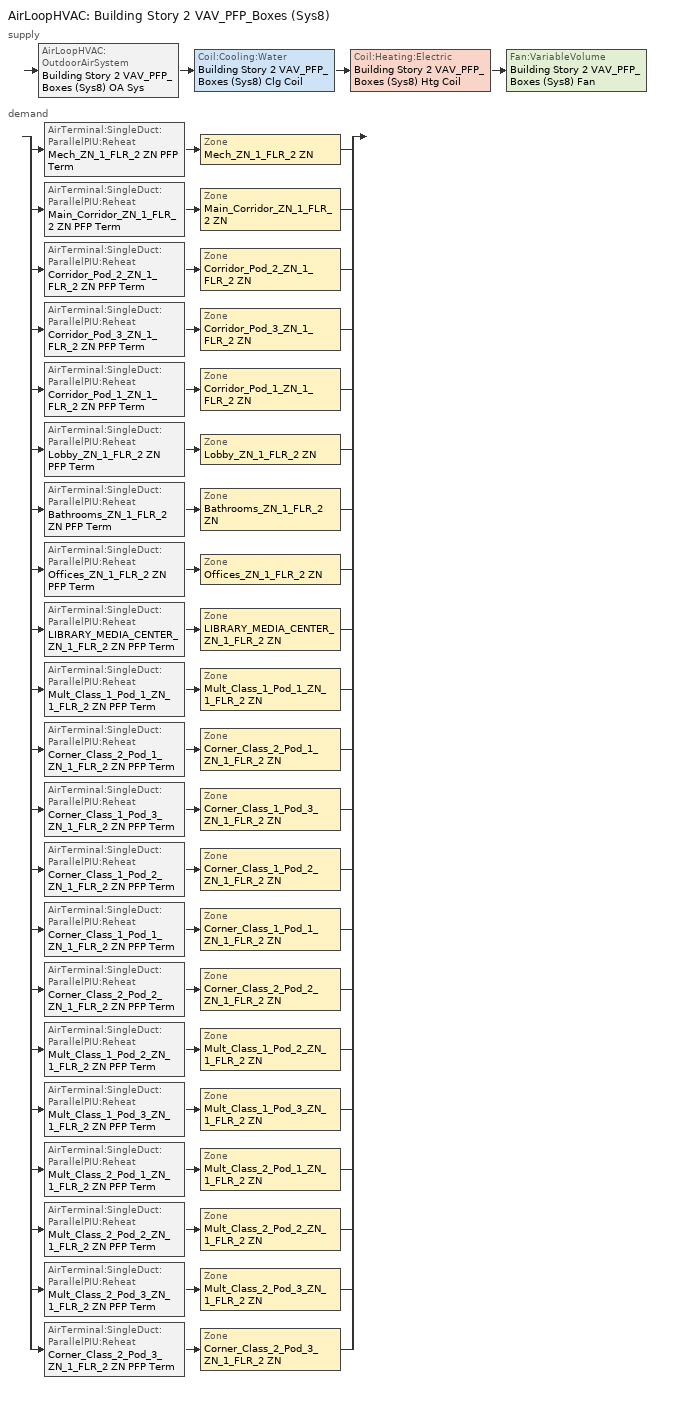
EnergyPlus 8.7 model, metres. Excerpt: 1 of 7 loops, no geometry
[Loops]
AirLoopHVAC 'Building Story 2 VAV_PFP_Boxes (Sys8)'
 supply: AirLoopHVAC:OutdoorAirSystem 'Building Story 2 VAV_PFP_Boxes (Sys8) OA Sys' > Coil:Cooling:Water 'Building Story 2 VAV_PFP_Boxes (Sys8) Clg Coil' > Coil:Heating:Electric 'Building Story 2 VAV_PFP_Boxes (Sys8) Htg Coil' > Fan:VariableVolume 'Building Story 2 VAV_PFP_Boxes (Sys8) Fan'
 demand: split
  | AirTerminal:SingleDuct:ParallelPIU:Reheat 'Mech_ZN_1_FLR_2 ZN PFP Term' > Zone 'Mech_ZN_1_FLR_2 ZN'
  | AirTerminal:SingleDuct:ParallelPIU:Reheat 'Main_Corridor_ZN_1_FLR_2 ZN PFP Term' > Zone 'Main_Corridor_ZN_1_FLR_2 ZN'
  | AirTerminal:SingleDuct:ParallelPIU:Reheat 'Corridor_Pod_2_ZN_1_FLR_2 ZN PFP Term' > Zone 'Corridor_Pod_2_ZN_1_FLR_2 ZN'
  | AirTerminal:SingleDuct:ParallelPIU:Reheat 'Corridor_Pod_3_ZN_1_FLR_2 ZN PFP Term' > Zone 'Corridor_Pod_3_ZN_1_FLR_2 ZN'
  | AirTerminal:SingleDuct:ParallelPIU:Reheat 'Corridor_Pod_1_ZN_1_FLR_2 ZN PFP Term' > Zone 'Corridor_Pod_1_ZN_1_FLR_2 ZN'
  | AirTerminal:SingleDuct:ParallelPIU:Reheat 'Lobby_ZN_1_FLR_2 ZN PFP Term' > Zone 'Lobby_ZN_1_FLR_2 ZN'
  | AirTerminal:SingleDuct:ParallelPIU:Reheat 'Bathrooms_ZN_1_FLR_2 ZN PFP Term' > Zone 'Bathrooms_ZN_1_FLR_2 ZN'
  | AirTerminal:SingleDuct:ParallelPIU:Reheat 'Offices_ZN_1_FLR_2 ZN PFP Term' > Zone 'Offices_ZN_1_FLR_2 ZN'
  | AirTerminal:SingleDuct:ParallelPIU:Reheat 'LIBRARY_MEDIA_CENTER_ZN_1_FLR_2 ZN PFP Term' > Zone 'LIBRARY_MEDIA_CENTER_ZN_1_FLR_2 ZN'
  | AirTerminal:SingleDuct:ParallelPIU:Reheat 'Mult_Class_1_Pod_1_ZN_1_FLR_2 ZN PFP Term' > Zone 'Mult_Class_1_Pod_1_ZN_1_FLR_2 ZN'
  | AirTerminal:SingleDuct:ParallelPIU:Reheat 'Corner_Class_2_Pod_1_ZN_1_FLR_2 ZN PFP Term' > Zone 'Corner_Class_2_Pod_1_ZN_1_FLR_2 ZN'
  | AirTerminal:SingleDuct:ParallelPIU:Reheat 'Corner_Class_1_Pod_3_ZN_1_FLR_2 ZN PFP Term' > Zone 'Corner_Class_1_Pod_3_ZN_1_FLR_2 ZN'
  | AirTerminal:SingleDuct:ParallelPIU:Reheat 'Corner_Class_1_Pod_2_ZN_1_FLR_2 ZN PFP Term' > Zone 'Corner_Class_1_Pod_2_ZN_1_FLR_2 ZN'
  | AirTerminal:SingleDuct:ParallelPIU:Reheat 'Corner_Class_1_Pod_1_ZN_1_FLR_2 ZN PFP Term' > Zone 'Corner_Class_1_Pod_1_ZN_1_FLR_2 ZN'
  | AirTerminal:SingleDuct:ParallelPIU:Reheat 'Corner_Class_2_Pod_2_ZN_1_FLR_2 ZN PFP Term' > Zone 'Corner_Class_2_Pod_2_ZN_1_FLR_2 ZN'
  | AirTerminal:SingleDuct:ParallelPIU:Reheat 'Mult_Class_1_Pod_2_ZN_1_FLR_2 ZN PFP Term' > Zone 'Mult_Class_1_Pod_2_ZN_1_FLR_2 ZN'
  | AirTerminal:SingleDuct:ParallelPIU:Reheat 'Mult_Class_1_Pod_3_ZN_1_FLR_2 ZN PFP Term' > Zone 'Mult_Class_1_Pod_3_ZN_1_FLR_2 ZN'
  | AirTerminal:SingleDuct:ParallelPIU:Reheat 'Mult_Class_2_Pod_1_ZN_1_FLR_2 ZN PFP Term' > Zone 'Mult_Class_2_Pod_1_ZN_1_FLR_2 ZN'
  | AirTerminal:SingleDuct:ParallelPIU:Reheat 'Mult_Class_2_Pod_2_ZN_1_FLR_2 ZN PFP Term' > Zone 'Mult_Class_2_Pod_2_ZN_1_FLR_2 ZN'
  | AirTerminal:SingleDuct:ParallelPIU:Reheat 'Mult_Class_2_Pod_3_ZN_1_FLR_2 ZN PFP Term' > Zone 'Mult_Class_2_Pod_3_ZN_1_FLR_2 ZN'
  | AirTerminal:SingleDuct:ParallelPIU:Reheat 'Corner_Class_2_Pod_3_ZN_1_FLR_2 ZN PFP Term' > Zone 'Corner_Class_2_Pod_3_ZN_1_FLR_2 ZN'
[ZoneControl:Thermostat] Control Object Type 1=ThermostatSetpoint:DualSetpoint
Name | Zone or ZoneList | Control Type Schedule | Control Name 1
Bathrooms_ZN_1_FLR_2 ZN Thermostat | Bathrooms_ZN_1_FLR_2 ZN | Bathrooms_ZN_1_FLR_2 ZN Thermostat Schedule | Bathrooms_ZN_1_FLR_2 ZN Thermostat
Corner_Class_1_Pod_1_ZN_1_FLR_2 ZN Thermostat | Corner_Class_1_Pod_1_ZN_1_FLR_2 ZN | Corner_Class_1_Pod_1_ZN_1_FLR_2 ZN Thermostat Schedule | Corner_Class_1_Pod_1_ZN_1_FLR_2 ZN Thermostat
Corner_Class_1_Pod_2_ZN_1_FLR_2 ZN Thermostat | Corner_Class_1_Pod_2_ZN_1_FLR_2 ZN | Corner_Class_1_Pod_2_ZN_1_FLR_2 ZN Thermostat Schedule | Corner_Class_1_Pod_2_ZN_1_FLR_2 ZN Thermostat
Corner_Class_1_Pod_3_ZN_1_FLR_2 ZN Thermostat | Corner_Class_1_Pod_3_ZN_1_FLR_2 ZN | Corner_Class_1_Pod_3_ZN_1_FLR_2 ZN Thermostat Schedule | Corner_Class_1_Pod_3_ZN_1_FLR_2 ZN Thermostat
Corner_Class_2_Pod_1_ZN_1_FLR_2 ZN Thermostat | Corner_Class_2_Pod_1_ZN_1_FLR_2 ZN | Corner_Class_2_Pod_1_ZN_1_FLR_2 ZN Thermostat Schedule | Corner_Class_2_Pod_1_ZN_1_FLR_2 ZN Thermostat
Corner_Class_2_Pod_2_ZN_1_FLR_2 ZN Thermostat | Corner_Class_2_Pod_2_ZN_1_FLR_2 ZN | Corner_Class_2_Pod_2_ZN_1_FLR_2 ZN Thermostat Schedule | Corner_Class_2_Pod_2_ZN_1_FLR_2 ZN Thermostat
Corner_Class_2_Pod_3_ZN_1_FLR_2 ZN Thermostat | Corner_Class_2_Pod_3_ZN_1_FLR_2 ZN | Corner_Class_2_Pod_3_ZN_1_FLR_2 ZN Thermostat Schedule | Corner_Class_2_Pod_3_ZN_1_FLR_2 ZN Thermostat
Corridor_Pod_1_ZN_1_FLR_2 ZN Thermostat | Corridor_Pod_1_ZN_1_FLR_2 ZN | Corridor_Pod_1_ZN_1_FLR_2 ZN Thermostat Schedule | Corridor_Pod_1_ZN_1_FLR_2 ZN Thermostat
Corridor_Pod_2_ZN_1_FLR_2 ZN Thermostat | Corridor_Pod_2_ZN_1_FLR_2 ZN | Corridor_Pod_2_ZN_1_FLR_2 ZN Thermostat Schedule | Corridor_Pod_2_ZN_1_FLR_2 ZN Thermostat
Corridor_Pod_3_ZN_1_FLR_2 ZN Thermostat | Corridor_Pod_3_ZN_1_FLR_2 ZN | Corridor_Pod_3_ZN_1_FLR_2 ZN Thermostat Schedule | Corridor_Pod_3_ZN_1_FLR_2 ZN Thermostat
LIBRARY_MEDIA_CENTER_ZN_1_FLR_2 ZN Thermostat | LIBRARY_MEDIA_CENTER_ZN_1_FLR_2 ZN | LIBRARY_MEDIA_CENTER_ZN_1_FLR_2 ZN Thermostat Schedule | DOE Ref Pre-1980 - SecSchl - Library Thermostat
Lobby_ZN_1_FLR_2 ZN Thermostat | Lobby_ZN_1_FLR_2 ZN | Lobby_ZN_1_FLR_2 ZN Thermostat Schedule | Lobby_ZN_1_FLR_2 ZN Thermostat
Main_Corridor_ZN_1_FLR_2 ZN Thermostat | Main_Corridor_ZN_1_FLR_2 ZN | Main_Corridor_ZN_1_FLR_2 ZN Thermostat Schedule | Main_Corridor_ZN_1_FLR_2 ZN Thermostat
Mech_ZN_1_FLR_2 ZN Thermostat | Mech_ZN_1_FLR_2 ZN | Mech_ZN_1_FLR_2 ZN Thermostat Schedule | Mech_ZN_1_FLR_2 ZN Thermostat
Mult_Class_1_Pod_1_ZN_1_FLR_2 ZN Thermostat | Mult_Class_1_Pod_1_ZN_1_FLR_2 ZN | Mult_Class_1_Pod_1_ZN_1_FLR_2 ZN Thermostat Schedule | Mult_Class_1_Pod_1_ZN_1_FLR_2 ZN Thermostat
Mult_Class_1_Pod_2_ZN_1_FLR_2 ZN Thermostat | Mult_Class_1_Pod_2_ZN_1_FLR_2 ZN | Mult_Class_1_Pod_2_ZN_1_FLR_2 ZN Thermostat Schedule | Mult_Class_1_Pod_2_ZN_1_FLR_2 ZN Thermostat
Mult_Class_1_Pod_3_ZN_1_FLR_2 ZN Thermostat | Mult_Class_1_Pod_3_ZN_1_FLR_2 ZN | Mult_Class_1_Pod_3_ZN_1_FLR_2 ZN Thermostat Schedule | Mult_Class_1_Pod_3_ZN_1_FLR_2 ZN Thermostat
Mult_Class_2_Pod_1_ZN_1_FLR_2 ZN Thermostat | Mult_Class_2_Pod_1_ZN_1_FLR_2 ZN | Mult_Class_2_Pod_1_ZN_1_FLR_2 ZN Thermostat Schedule | Mult_Class_2_Pod_1_ZN_1_FLR_2 ZN Thermostat
Mult_Class_2_Pod_2_ZN_1_FLR_2 ZN Thermostat | Mult_Class_2_Pod_2_ZN_1_FLR_2 ZN | Mult_Class_2_Pod_2_ZN_1_FLR_2 ZN Thermostat Schedule | Mult_Class_2_Pod_2_ZN_1_FLR_2 ZN Thermostat
Mult_Class_2_Pod_3_ZN_1_FLR_2 ZN Thermostat | Mult_Class_2_Pod_3_ZN_1_FLR_2 ZN | Mult_Class_2_Pod_3_ZN_1_FLR_2 ZN Thermostat Schedule | Mult_Class_2_Pod_3_ZN_1_FLR_2 ZN Thermostat
Offices_ZN_1_FLR_2 ZN Thermostat | Offices_ZN_1_FLR_2 ZN | Offices_ZN_1_FLR_2 ZN Thermostat Schedule | Offices_ZN_1_FLR_2 ZN Thermostat
[ThermostatSetpoint:DualSetpoint]
Name | Heating Setpoint Temperature Schedule | Cooling Setpoint Temperature Schedule
Bathrooms_ZN_1_FLR_2 ZN Thermostat; Corridor_Pod_1_ZN_1_FLR_2 ZN Thermostat; Corridor_Pod_2_ZN_1_FLR_2 ZN Thermostat; Corridor_Pod_3_ZN_1_FLR_2 ZN Thermostat; Main_Corridor_ZN_1_FLR_2 ZN Thermostat; Mech_ZN_1_FLR_2 ZN Thermostat | SecondarySchool HtgSetp BathCorrMechKitchen | SecondarySchool ClgSetp BathCorrMechKitchen
Corner_Class_1_Pod_1_ZN_1_FLR_2 ZN Thermostat; Corner_Class_1_Pod_2_ZN_1_FLR_2 ZN Thermostat; Corner_Class_1_Pod_3_ZN_1_FLR_2 ZN Thermostat; Corner_Class_2_Pod_1_ZN_1_FLR_2 ZN Thermostat; Corner_Class_2_Pod_2_ZN_1_FLR_2 ZN Thermostat; Corner_Class_2_Pod_3_ZN_1_FLR_2 ZN Thermostat; DOE Ref Pre-1980 - SecSchl - Library Thermostat; Lobby_ZN_1_FLR_2 ZN Thermostat; Mult_Class_1_Pod_1_ZN_1_FLR_2 ZN Thermostat; Mult_Class_1_Pod_2_ZN_1_FLR_2 ZN Thermostat; Mult_Class_1_Pod_3_ZN_1_FLR_2 ZN Thermostat; Mult_Class_2_Pod_1_ZN_1_FLR_2 ZN Thermostat; Mult_Class_2_Pod_2_ZN_1_FLR_2 ZN Thermostat; Mult_Class_2_Pod_3_ZN_1_FLR_2 ZN Thermostat; Offices_ZN_1_FLR_2 ZN Thermostat | SecondarySchool HtgSetp | SecondarySchool ClgSetp
[AirTerminal:SingleDuct:ParallelPIU:Reheat] Availability Schedule=Always On Discrete; Maximum Primary Air Flow Rate {m3/s}=Autosize; Maximum Secondary Air Flow Rate {m3/s}=Autosize; Minimum Primary Air Flow Fraction=Autosize; Fan On Flow Fraction=Autosize; Maximum Hot Water or Steam Flow Rate {m3/s}=Autosize; Minimum Hot Water or Steam Flow Rate {m3/s}=0; Convergence Tolerance=0.001
Name | Fan | Reheat Coil
Bathrooms_ZN_1_FLR_2 ZN PFP Term | Bathrooms_ZN_1_FLR_2 ZN PFP Term Fan | Bathrooms_ZN_1_FLR_2 ZN Rht Coil
Corner_Class_1_Pod_1_ZN_1_FLR_2 ZN PFP Term | Corner_Class_1_Pod_1_ZN_1_FLR_2 ZN PFP Term Fan | Corner_Class_1_Pod_1_ZN_1_FLR_2 ZN Rht Coil
Corner_Class_1_Pod_2_ZN_1_FLR_2 ZN PFP Term | Corner_Class_1_Pod_2_ZN_1_FLR_2 ZN PFP Term Fan | Corner_Class_1_Pod_2_ZN_1_FLR_2 ZN Rht Coil
Corner_Class_1_Pod_3_ZN_1_FLR_2 ZN PFP Term | Corner_Class_1_Pod_3_ZN_1_FLR_2 ZN PFP Term Fan | Corner_Class_1_Pod_3_ZN_1_FLR_2 ZN Rht Coil
Corner_Class_2_Pod_1_ZN_1_FLR_2 ZN PFP Term | Corner_Class_2_Pod_1_ZN_1_FLR_2 ZN PFP Term Fan | Corner_Class_2_Pod_1_ZN_1_FLR_2 ZN Rht Coil
Corner_Class_2_Pod_2_ZN_1_FLR_2 ZN PFP Term | Corner_Class_2_Pod_2_ZN_1_FLR_2 ZN PFP Term Fan | Corner_Class_2_Pod_2_ZN_1_FLR_2 ZN Rht Coil
Corner_Class_2_Pod_3_ZN_1_FLR_2 ZN PFP Term | Corner_Class_2_Pod_3_ZN_1_FLR_2 ZN PFP Term Fan | Corner_Class_2_Pod_3_ZN_1_FLR_2 ZN Rht Coil
Corridor_Pod_1_ZN_1_FLR_2 ZN PFP Term | Corridor_Pod_1_ZN_1_FLR_2 ZN PFP Term Fan | Corridor_Pod_1_ZN_1_FLR_2 ZN Rht Coil
Corridor_Pod_2_ZN_1_FLR_2 ZN PFP Term | Corridor_Pod_2_ZN_1_FLR_2 ZN PFP Term Fan | Corridor_Pod_2_ZN_1_FLR_2 ZN Rht Coil
Corridor_Pod_3_ZN_1_FLR_2 ZN PFP Term | Corridor_Pod_3_ZN_1_FLR_2 ZN PFP Term Fan | Corridor_Pod_3_ZN_1_FLR_2 ZN Rht Coil
LIBRARY_MEDIA_CENTER_ZN_1_FLR_2 ZN PFP Term | LIBRARY_MEDIA_CENTER_ZN_1_FLR_2 ZN PFP Term Fan | LIBRARY_MEDIA_CENTER_ZN_1_FLR_2 ZN Rht Coil
Lobby_ZN_1_FLR_2 ZN PFP Term | Lobby_ZN_1_FLR_2 ZN PFP Term Fan | Lobby_ZN_1_FLR_2 ZN Rht Coil
Main_Corridor_ZN_1_FLR_2 ZN PFP Term | Main_Corridor_ZN_1_FLR_2 ZN PFP Term Fan | Main_Corridor_ZN_1_FLR_2 ZN Rht Coil
Mech_ZN_1_FLR_2 ZN PFP Term | Mech_ZN_1_FLR_2 ZN PFP Term Fan | Mech_ZN_1_FLR_2 ZN Rht Coil
Mult_Class_1_Pod_1_ZN_1_FLR_2 ZN PFP Term | Mult_Class_1_Pod_1_ZN_1_FLR_2 ZN PFP Term Fan | Mult_Class_1_Pod_1_ZN_1_FLR_2 ZN Rht Coil
Mult_Class_1_Pod_2_ZN_1_FLR_2 ZN PFP Term | Mult_Class_1_Pod_2_ZN_1_FLR_2 ZN PFP Term Fan | Mult_Class_1_Pod_2_ZN_1_FLR_2 ZN Rht Coil
Mult_Class_1_Pod_3_ZN_1_FLR_2 ZN PFP Term | Mult_Class_1_Pod_3_ZN_1_FLR_2 ZN PFP Term Fan | Mult_Class_1_Pod_3_ZN_1_FLR_2 ZN Rht Coil
Mult_Class_2_Pod_1_ZN_1_FLR_2 ZN PFP Term | Mult_Class_2_Pod_1_ZN_1_FLR_2 ZN PFP Term Fan | Mult_Class_2_Pod_1_ZN_1_FLR_2 ZN Rht Coil
Mult_Class_2_Pod_2_ZN_1_FLR_2 ZN PFP Term | Mult_Class_2_Pod_2_ZN_1_FLR_2 ZN PFP Term Fan | Mult_Class_2_Pod_2_ZN_1_FLR_2 ZN Rht Coil
Mult_Class_2_Pod_3_ZN_1_FLR_2 ZN PFP Term | Mult_Class_2_Pod_3_ZN_1_FLR_2 ZN PFP Term Fan | Mult_Class_2_Pod_3_ZN_1_FLR_2 ZN Rht Coil
Offices_ZN_1_FLR_2 ZN PFP Term | Offices_ZN_1_FLR_2 ZN PFP Term Fan | Offices_ZN_1_FLR_2 ZN Rht Coil
[Coil:Heating:Electric] Availability Schedule=Always On Discrete; Efficiency=1; Nominal Capacity {W}=Autosize
Bathrooms_ZN_1_FLR_2 ZN Rht Coil; Corner_Class_1_Pod_1_ZN_1_FLR_2 ZN Rht Coil; Corner_Class_1_Pod_2_ZN_1_FLR_2 ZN Rht Coil; Corner_Class_1_Pod_3_ZN_1_FLR_2 ZN Rht Coil; Corner_Class_2_Pod_1_ZN_1_FLR_2 ZN Rht Coil; Corner_Class_2_Pod_2_ZN_1_FLR_2 ZN Rht Coil; Corner_Class_2_Pod_3_ZN_1_FLR_2 ZN Rht Coil; Corridor_Pod_1_ZN_1_FLR_2 ZN Rht Coil; Corridor_Pod_2_ZN_1_FLR_2 ZN Rht Coil; Corridor_Pod_3_ZN_1_FLR_2 ZN Rht Coil; LIBRARY_MEDIA_CENTER_ZN_1_FLR_2 ZN Rht Coil; Lobby_ZN_1_FLR_2 ZN Rht Coil; Main_Corridor_ZN_1_FLR_2 ZN Rht Coil; Mech_ZN_1_FLR_2 ZN Rht Coil; Mult_Class_1_Pod_1_ZN_1_FLR_2 ZN Rht Coil; Mult_Class_1_Pod_2_ZN_1_FLR_2 ZN Rht Coil; Mult_Class_1_Pod_3_ZN_1_FLR_2 ZN Rht Coil; Mult_Class_2_Pod_1_ZN_1_FLR_2 ZN Rht Coil; Mult_Class_2_Pod_2_ZN_1_FLR_2 ZN Rht Coil; Mult_Class_2_Pod_3_ZN_1_FLR_2 ZN Rht Coil; Offices_ZN_1_FLR_2 ZN Rht Coil; Building Story 2 VAV_PFP_Boxes (Sys8) Htg Coil
[Fan:ConstantVolume] Availability Schedule=Building Story 2 VAV_PFP_Boxes (Sys8) Occ Sch; Fan Total Efficiency=0.7; Pressure Rise {Pa}=300; Maximum Flow Rate {m3/s}=AutoSize; Motor Efficiency=0.9; Motor In Airstream Fraction=1
Bathrooms_ZN_1_FLR_2 ZN PFP Term Fan; Corner_Class_1_Pod_1_ZN_1_FLR_2 ZN PFP Term Fan; Corner_Class_1_Pod_2_ZN_1_FLR_2 ZN PFP Term Fan; Corner_Class_1_Pod_3_ZN_1_FLR_2 ZN PFP Term Fan; Corner_Class_2_Pod_1_ZN_1_FLR_2 ZN PFP Term Fan; Corner_Class_2_Pod_2_ZN_1_FLR_2 ZN PFP Term Fan; Corner_Class_2_Pod_3_ZN_1_FLR_2 ZN PFP Term Fan; Corridor_Pod_1_ZN_1_FLR_2 ZN PFP Term Fan; Corridor_Pod_2_ZN_1_FLR_2 ZN PFP Term Fan; Corridor_Pod_3_ZN_1_FLR_2 ZN PFP Term Fan; LIBRARY_MEDIA_CENTER_ZN_1_FLR_2 ZN PFP Term Fan; Lobby_ZN_1_FLR_2 ZN PFP Term Fan; Main_Corridor_ZN_1_FLR_2 ZN PFP Term Fan; Mech_ZN_1_FLR_2 ZN PFP Term Fan; Mult_Class_1_Pod_1_ZN_1_FLR_2 ZN PFP Term Fan; Mult_Class_1_Pod_2_ZN_1_FLR_2 ZN PFP Term Fan; Mult_Class_1_Pod_3_ZN_1_FLR_2 ZN PFP Term Fan; Mult_Class_2_Pod_1_ZN_1_FLR_2 ZN PFP Term Fan; Mult_Class_2_Pod_2_ZN_1_FLR_2 ZN PFP Term Fan; Mult_Class_2_Pod_3_ZN_1_FLR_2 ZN PFP Term Fan; Offices_ZN_1_FLR_2 ZN PFP Term Fan
[Zone equipment]
Bathrooms_ZN_1_FLR_2 ZN: Bathrooms_ZN_1_FLR_2 ZN Exhaust Fan, Bathrooms_ZN_1_FLR_2 ZN PFP Term
Corner_Class_1_Pod_1_ZN_1_FLR_2 ZN: Corner_Class_1_Pod_1_ZN_1_FLR_2 ZN PFP Term
Corner_Class_1_Pod_2_ZN_1_FLR_2 ZN: Corner_Class_1_Pod_2_ZN_1_FLR_2 ZN PFP Term
Corner_Class_1_Pod_3_ZN_1_FLR_2 ZN: Corner_Class_1_Pod_3_ZN_1_FLR_2 ZN PFP Term
Corner_Class_2_Pod_1_ZN_1_FLR_2 ZN: Corner_Class_2_Pod_1_ZN_1_FLR_2 ZN PFP Term
Corner_Class_2_Pod_2_ZN_1_FLR_2 ZN: Corner_Class_2_Pod_2_ZN_1_FLR_2 ZN PFP Term
Corner_Class_2_Pod_3_ZN_1_FLR_2 ZN: Corner_Class_2_Pod_3_ZN_1_FLR_2 ZN PFP Term
Corridor_Pod_1_ZN_1_FLR_2 ZN: Corridor_Pod_1_ZN_1_FLR_2 ZN PFP Term
Corridor_Pod_2_ZN_1_FLR_2 ZN: Corridor_Pod_2_ZN_1_FLR_2 ZN PFP Term
Corridor_Pod_3_ZN_1_FLR_2 ZN: Corridor_Pod_3_ZN_1_FLR_2 ZN PFP Term
LIBRARY_MEDIA_CENTER_ZN_1_FLR_2 ZN: LIBRARY_MEDIA_CENTER_ZN_1_FLR_2 ZN PFP Term
Lobby_ZN_1_FLR_2 ZN: Lobby_ZN_1_FLR_2 ZN PFP Term
Main_Corridor_ZN_1_FLR_2 ZN: Main_Corridor_ZN_1_FLR_2 ZN PFP Term
Mech_ZN_1_FLR_2 ZN: Mech_ZN_1_FLR_2 ZN PFP Term
Mult_Class_1_Pod_1_ZN_1_FLR_2 ZN: Mult_Class_1_Pod_1_ZN_1_FLR_2 ZN PFP Term
Mult_Class_1_Pod_2_ZN_1_FLR_2 ZN: Mult_Class_1_Pod_2_ZN_1_FLR_2 ZN PFP Term
Mult_Class_1_Pod_3_ZN_1_FLR_2 ZN: Mult_Class_1_Pod_3_ZN_1_FLR_2 ZN PFP Term
Mult_Class_2_Pod_1_ZN_1_FLR_2 ZN: Mult_Class_2_Pod_1_ZN_1_FLR_2 ZN PFP Term
Mult_Class_2_Pod_2_ZN_1_FLR_2 ZN: Mult_Class_2_Pod_2_ZN_1_FLR_2 ZN PFP Term
Mult_Class_2_Pod_3_ZN_1_FLR_2 ZN: Mult_Class_2_Pod_3_ZN_1_FLR_2 ZN PFP Term
Offices_ZN_1_FLR_2 ZN: Offices_ZN_1_FLR_2 ZN PFP Term
[Sizing:Zone] Zone Cooling Design Supply Air Temperature Input Method=SupplyAirTemperature; Zone Cooling Design Supply Air Temperature Difference {deltaC}=11.11; Zone Heating Design Supply Air Temperature Input Method=SupplyAirTemperature; Zone Heating Design Supply Air Temperature Difference {deltaC}=11.11; Zone Cooling Design Supply Air Humidity Ratio {kgWater/kgDryAir}=0.0085; Zone Heating Design Supply Air Humidity Ratio {kgWater/kgDryAir}=0.008; Cooling Design Air Flow Method=DesignDay; Cooling Design Air Flow Rate {m3/s}=0; Cooling Minimum Air Flow per Zone Floor Area {m3/s-m2}=0.000762; Cooling Minimum Air Flow {m3/s}=0; Cooling Minimum Air Flow Fraction=0; Heating Design Air Flow Method=DesignDay; Heating Design Air Flow Rate {m3/s}=0; Heating Maximum Air Flow per Zone Floor Area {m3/s-m2}=0.002032; Heating Maximum Air Flow {m3/s}=0.141576; Heating Maximum Air Flow Fraction=0.3; Account for Dedicated Outdoor Air System=No
Name | Zone Cooling Design Supply Air Temperature {C} | Zone Heating Design Supply Air Temperature {C} | Design Specification Outdoor Air Object | Design Specification Zone Air Distribution Object
Bathrooms_ZN_1_FLR_2 ZN | 15.8889 | 27.1111 | DOE Ref Pre-1980 - SecSchl - Restroom Ventilation | Bathrooms_ZN_1_FLR_2 ZN Design Spec Zone Air Dist
Corner_Class_1_Pod_1_ZN_1_FLR_2 ZN | 12.8889 | 32.1111 | DOE Ref Pre-1980 - SecSchl - Classroom Ventilation | Corner_Class_1_Pod_1_ZN_1_FLR_2 ZN Design Spec Zone Air Dist
Corner_Class_1_Pod_2_ZN_1_FLR_2 ZN | 12.8889 | 32.1111 | DOE Ref Pre-1980 - SecSchl - Classroom Ventilation | Corner_Class_1_Pod_2_ZN_1_FLR_2 ZN Design Spec Zone Air Dist
Corner_Class_1_Pod_3_ZN_1_FLR_2 ZN | 12.8889 | 32.1111 | DOE Ref Pre-1980 - SecSchl - Classroom Ventilation | Corner_Class_1_Pod_3_ZN_1_FLR_2 ZN Design Spec Zone Air Dist
Corner_Class_2_Pod_1_ZN_1_FLR_2 ZN | 12.8889 | 32.1111 | DOE Ref Pre-1980 - SecSchl - Classroom Ventilation | Corner_Class_2_Pod_1_ZN_1_FLR_2 ZN Design Spec Zone Air Dist
Corner_Class_2_Pod_2_ZN_1_FLR_2 ZN | 12.8889 | 32.1111 | DOE Ref Pre-1980 - SecSchl - Classroom Ventilation | Corner_Class_2_Pod_2_ZN_1_FLR_2 ZN Design Spec Zone Air Dist
Corner_Class_2_Pod_3_ZN_1_FLR_2 ZN | 12.8889 | 32.1111 | DOE Ref Pre-1980 - SecSchl - Classroom Ventilation | Corner_Class_2_Pod_3_ZN_1_FLR_2 ZN Design Spec Zone Air Dist
Corridor_Pod_1_ZN_1_FLR_2 ZN | 15.8889 | 27.1111 | DOE Ref Pre-1980 - SecSchl - Corridor Ventilation | Corridor_Pod_1_ZN_1_FLR_2 ZN Design Spec Zone Air Dist
Corridor_Pod_2_ZN_1_FLR_2 ZN | 15.8889 | 27.1111 | DOE Ref Pre-1980 - SecSchl - Corridor Ventilation | Corridor_Pod_2_ZN_1_FLR_2 ZN Design Spec Zone Air Dist
Corridor_Pod_3_ZN_1_FLR_2 ZN | 15.8889 | 27.1111 | DOE Ref Pre-1980 - SecSchl - Corridor Ventilation | Corridor_Pod_3_ZN_1_FLR_2 ZN Design Spec Zone Air Dist
LIBRARY_MEDIA_CENTER_ZN_1_FLR_2 ZN | 12.8889 | 32.1111 | DOE Ref Pre-1980 - SecSchl - Library Ventilation | LIBRARY_MEDIA_CENTER_ZN_1_FLR_2 ZN Design Spec Zone Air Dist
Lobby_ZN_1_FLR_2 ZN | 12.8889 | 32.1111 | DOE Ref Pre-1980 - SecSchl - Lobby Ventilation | Lobby_ZN_1_FLR_2 ZN Design Spec Zone Air Dist
Main_Corridor_ZN_1_FLR_2 ZN | 15.8889 | 27.1111 | DOE Ref Pre-1980 - SecSchl - Corridor Ventilation | Main_Corridor_ZN_1_FLR_2 ZN Design Spec Zone Air Dist
Mech_ZN_1_FLR_2 ZN | 15.8889 | 27.1111 | DOE Ref Pre-1980 - SecSchl - Mechanical Ventilation | Mech_ZN_1_FLR_2 ZN Design Spec Zone Air Dist
Mult_Class_1_Pod_1_ZN_1_FLR_2 ZN | 12.8889 | 32.1111 | DOE Ref Pre-1980 - SecSchl - Classroom Ventilation | Mult_Class_1_Pod_1_ZN_1_FLR_2 ZN Design Spec Zone Air Dist
Mult_Class_1_Pod_2_ZN_1_FLR_2 ZN | 12.8889 | 32.1111 | DOE Ref Pre-1980 - SecSchl - Classroom Ventilation | Mult_Class_1_Pod_2_ZN_1_FLR_2 ZN Design Spec Zone Air Dist
Mult_Class_1_Pod_3_ZN_1_FLR_2 ZN | 12.8889 | 32.1111 | DOE Ref Pre-1980 - SecSchl - Classroom Ventilation | Mult_Class_1_Pod_3_ZN_1_FLR_2 ZN Design Spec Zone Air Dist
Mult_Class_2_Pod_1_ZN_1_FLR_2 ZN | 12.8889 | 32.1111 | DOE Ref Pre-1980 - SecSchl - Classroom Ventilation | Mult_Class_2_Pod_1_ZN_1_FLR_2 ZN Design Spec Zone Air Dist
Mult_Class_2_Pod_2_ZN_1_FLR_2 ZN | 12.8889 | 32.1111 | DOE Ref Pre-1980 - SecSchl - Classroom Ventilation | Mult_Class_2_Pod_2_ZN_1_FLR_2 ZN Design Spec Zone Air Dist
Mult_Class_2_Pod_3_ZN_1_FLR_2 ZN | 12.8889 | 32.1111 | DOE Ref Pre-1980 - SecSchl - Classroom Ventilation | Mult_Class_2_Pod_3_ZN_1_FLR_2 ZN Design Spec Zone Air Dist
Offices_ZN_1_FLR_2 ZN | 12.8889 | 32.1111 | DOE Ref Pre-1980 - SecSchl - Office Ventilation | Offices_ZN_1_FLR_2 ZN Design Spec Zone Air Dist
[DesignSpecification:ZoneAirDistribution] Zone Air Distribution Effectiveness in Cooling Mode=1; Zone Air Distribution Effectiveness in Heating Mode=1
Bathrooms_ZN_1_FLR_2 ZN Design Spec Zone Air Dist; Corner_Class_1_Pod_1_ZN_1_FLR_2 ZN Design Spec Zone Air Dist; Corner_Class_1_Pod_2_ZN_1_FLR_2 ZN Design Spec Zone Air Dist; Corner_Class_1_Pod_3_ZN_1_FLR_2 ZN Design Spec Zone Air Dist; Corner_Class_2_Pod_1_ZN_1_FLR_2 ZN Design Spec Zone Air Dist; Corner_Class_2_Pod_2_ZN_1_FLR_2 ZN Design Spec Zone Air Dist; Corner_Class_2_Pod_3_ZN_1_FLR_2 ZN Design Spec Zone Air Dist; Corridor_Pod_1_ZN_1_FLR_2 ZN Design Spec Zone Air Dist; Corridor_Pod_2_ZN_1_FLR_2 ZN Design Spec Zone Air Dist; Corridor_Pod_3_ZN_1_FLR_2 ZN Design Spec Zone Air Dist; LIBRARY_MEDIA_CENTER_ZN_1_FLR_2 ZN Design Spec Zone Air Dist; Lobby_ZN_1_FLR_2 ZN Design Spec Zone Air Dist; Main_Corridor_ZN_1_FLR_2 ZN Design Spec Zone Air Dist; Mech_ZN_1_FLR_2 ZN Design Spec Zone Air Dist; Mult_Class_1_Pod_1_ZN_1_FLR_2 ZN Design Spec Zone Air Dist; Mult_Class_1_Pod_2_ZN_1_FLR_2 ZN Design Spec Zone Air Dist; Mult_Class_1_Pod_3_ZN_1_FLR_2 ZN Design Spec Zone Air Dist; Mult_Class_2_Pod_1_ZN_1_FLR_2 ZN Design Spec Zone Air Dist; Mult_Class_2_Pod_2_ZN_1_FLR_2 ZN Design Spec Zone Air Dist; Mult_Class_2_Pod_3_ZN_1_FLR_2 ZN Design Spec Zone Air Dist; Offices_ZN_1_FLR_2 ZN Design Spec Zone Air Dist
[Controller:MechanicalVentilation]
Building Story 2 VAV_PFP_Boxes (Sys8) Vent Controller: Availability Schedule=Always On Discrete; Demand Controlled Ventilation=No; System Outdoor Air Method=VentilationRateProcedure; Zone Name 1=Bathrooms_ZN_1_FLR_2 ZN; Design Specification Outdoor Air Object Name 1=DOE Ref Pre-1980 - SecSchl - Restroom Ventilation; Design Specification Zone Air Distribution Object Name 1=Bathrooms_ZN_1_FLR_2 ZN Design Spec Zone Air Dist; Zone Name 2=Corner_Class_1_Pod_1_ZN_1_FLR_2 ZN; Design Specification Outdoor Air Object Name 2=DOE Ref Pre-1980 - SecSchl - Classroom Ventilation; Design Specification Zone Air Distribution Object Name 2=Corner_Class_1_Pod_1_ZN_1_FLR_2 ZN Design Spec Zone Air Dist; Zone Name 3=Corner_Class_1_Pod_2_ZN_1_FLR_2 ZN; Design Specification Outdoor Air Object Name 3=DOE Ref Pre-1980 - SecSchl - Classroom Ventilation; Design Specification Zone Air Distribution Object Name 3=Corner_Class_1_Pod_2_ZN_1_FLR_2 ZN Design Spec Zone Air Dist; Zone Name 4=Corner_Class_1_Pod_3_ZN_1_FLR_2 ZN; Design Specification Outdoor Air Object Name 4=DOE Ref Pre-1980 - SecSchl - Classroom Ventilation; Design Specification Zone Air Distribution Object Name 4=Corner_Class_1_Pod_3_ZN_1_FLR_2 ZN Design Spec Zone Air Dist; Zone Name 5=Corner_Class_2_Pod_1_ZN_1_FLR_2 ZN; Design Specification Outdoor Air Object Name 5=DOE Ref Pre-1980 - SecSchl - Classroom Ventilation; Design Specification Zone Air Distribution Object Name 5=Corner_Class_2_Pod_1_ZN_1_FLR_2 ZN Design Spec Zone Air Dist; Zone Name 6=Corner_Class_2_Pod_2_ZN_1_FLR_2 ZN; Design Specification Outdoor Air Object Name 6=DOE Ref Pre-1980 - SecSchl - Classroom Ventilation; Design Specification Zone Air Distribution Object Name 6=Corner_Class_2_Pod_2_ZN_1_FLR_2 ZN Design Spec Zone Air Dist; Zone Name 7=Corner_Class_2_Pod_3_ZN_1_FLR_2 ZN; Design Specification Outdoor Air Object Name 7=DOE Ref Pre-1980 - SecSchl - Classroom Ventilation; Design Specification Zone Air Distribution Object Name 7=Corner_Class_2_Pod_3_ZN_1_FLR_2 ZN Design Spec Zone Air Dist; Zone Name 8=Corridor_Pod_1_ZN_1_FLR_2 ZN; Design Specification Outdoor Air Object Name 8=DOE Ref Pre-1980 - SecSchl - Corridor Ventilation; Design Specification Zone Air Distribution Object Name 8=Corridor_Pod_1_ZN_1_FLR_2 ZN Design Spec Zone Air Dist; Zone Name 9=Corridor_Pod_2_ZN_1_FLR_2 ZN; Design Specification Outdoor Air Object Name 9=DOE Ref Pre-1980 - SecSchl - Corridor Ventilation; Design Specification Zone Air Distribution Object Name 9=Corridor_Pod_2_ZN_1_FLR_2 ZN Design Spec Zone Air Dist; Zone Name 10=Corridor_Pod_3_ZN_1_FLR_2 ZN; Design Specification Outdoor Air Object Name 10=DOE Ref Pre-1980 - SecSchl - Corridor Ventilation; Design Specification Zone Air Distribution Object Name 10=Corridor_Pod_3_ZN_1_FLR_2 ZN Design Spec Zone Air Dist; Zone Name 11=LIBRARY_MEDIA_CENTER_ZN_1_FLR_2 ZN; Design Specification Outdoor Air Object Name 11=DOE Ref Pre-1980 - SecSchl - Library Ventilation; Design Specification Zone Air Distribution Object Name 11=LIBRARY_MEDIA_CENTER_ZN_1_FLR_2 ZN Design Spec Zone Air Dist; Zone Name 12=Lobby_ZN_1_FLR_2 ZN; Design Specification Outdoor Air Object Name 12=DOE Ref Pre-1980 - SecSchl - Lobby Ventilation; Design Specification Zone Air Distribution Object Name 12=Lobby_ZN_1_FLR_2 ZN Design Spec Zone Air Dist; Zone Name 13=Main_Corridor_ZN_1_FLR_2 ZN; Design Specification Outdoor Air Object Name 13=DOE Ref Pre-1980 - SecSchl - Corridor Ventilation; Design Specification Zone Air Distribution Object Name 13=Main_Corridor_ZN_1_FLR_2 ZN Design Spec Zone Air Dist; Zone Name 14=Mech_ZN_1_FLR_2 ZN; Design Specification Outdoor Air Object Name 14=DOE Ref Pre-1980 - SecSchl - Mechanical Ventilation; Design Specification Zone Air Distribution Object Name 14=Mech_ZN_1_FLR_2 ZN Design Spec Zone Air Dist; Zone Name 15=Mult_Class_1_Pod_1_ZN_1_FLR_2 ZN; Design Specification Outdoor Air Object Name 15=DOE Ref Pre-1980 - SecSchl - Classroom Ventilation; Design Specification Zone Air Distribution Object Name 15=Mult_Class_1_Pod_1_ZN_1_FLR_2 ZN Design Spec Zone Air Dist; Zone Name 16=Mult_Class_1_Pod_2_ZN_1_FLR_2 ZN; Design Specification Outdoor Air Object Name 16=DOE Ref Pre-1980 - SecSchl - Classroom Ventilation; Design Specification Zone Air Distribution Object Name 16=Mult_Class_1_Pod_2_ZN_1_FLR_2 ZN Design Spec Zone Air Dist; Zone Name 17=Mult_Class_1_Pod_3_ZN_1_FLR_2 ZN; Design Specification Outdoor Air Object Name 17=DOE Ref Pre-1980 - SecSchl - Classroom Ventilation; Design Specification Zone Air Distribution Object Name 17=Mult_Class_1_Pod_3_ZN_1_FLR_2 ZN Design Spec Zone Air Dist; Zone Name 18=Mult_Class_2_Pod_1_ZN_1_FLR_2 ZN; Design Specification Outdoor Air Object Name 18=DOE Ref Pre-1980 - SecSchl - Classroom Ventilation; Design Specification Zone Air Distribution Object Name 18=Mult_Class_2_Pod_1_ZN_1_FLR_2 ZN Design Spec Zone Air Dist; Zone Name 19=Mult_Class_2_Pod_2_ZN_1_FLR_2 ZN; Design Specification Outdoor Air Object Name 19=DOE Ref Pre-1980 - SecSchl - Classroom Ventilation; Design Specification Zone Air Distribution Object Name 19=Mult_Class_2_Pod_2_ZN_1_FLR_2 ZN Design Spec Zone Air Dist; Zone Name 20=Mult_Class_2_Pod_3_ZN_1_FLR_2 ZN; Design Specification Outdoor Air Object Name 20=DOE Ref Pre-1980 - SecSchl - Classroom Ventilation; Design Specification Zone Air Distribution Object Name 20=Mult_Class_2_Pod_3_ZN_1_FLR_2 ZN Design Spec Zone Air Dist; Zone Name 21=Offices_ZN_1_FLR_2 ZN; Design Specification Outdoor Air Object Name 21=DOE Ref Pre-1980 - SecSchl - Office Ventilation; Design Specification Zone Air Distribution Object Name 21=Offices_ZN_1_FLR_2 ZN Design Spec Zone Air Dist
[DesignSpecification:OutdoorAir] Outdoor Air Method=Sum; Outdoor Air Flow per Zone {m3/s}=0; Outdoor Air Flow Air Changes per Hour {1/hr}=0
Name | Outdoor Air Flow per Person {m3/s-person} | Outdoor Air Flow per Zone Floor Area {m3/s-m2}
DOE Ref Pre-1980 - SecSchl - Restroom Ventilation | 0 | 0.0048768
DOE Ref Pre-1980 - SecSchl - Classroom Ventilation; DOE Ref Pre-1980 - SecSchl - Library Ventilation | 0.00799951 | 0
DOE Ref Pre-1980 - SecSchl - Corridor Ventilation; DOE Ref Pre-1980 - SecSchl - Lobby Ventilation | 0 | 0.000508
DOE Ref Pre-1980 - SecSchl - Mechanical Ventilation | 0 | 0.000254
DOE Ref Pre-1980 - SecSchl - Office Ventilation | 0.00943895 | 0
[Fan:ZoneExhaust]
Bathrooms_ZN_1_FLR_2 ZN Exhaust Fan: Availability Schedule=SchoolSecondary Hours_of_operation; Fan Total Efficiency=0.1595; Pressure Rise {Pa}=124.544; Maximum Flow Rate {m3/s}=0.283168; System Availability Manager Coupling Mode=Decoupled
[AirLoopHVAC]
Building Story 2 VAV_PFP_Boxes (Sys8): Design Supply Air Flow Rate {m3/s}=AutoSize
[Sizing:System]
Building Story 2 VAV_PFP_Boxes (Sys8): Type of Load to Size On=Sensible; Design Outdoor Air Flow Rate {m3/s}=Autosize; Central Heating Maximum System Air Flow Ratio=0.3; Preheat Design Temperature {C}=7; Preheat Design Humidity Ratio {kgWater/kgDryAir}=0.008; Precool Design Temperature {C}=12.8; Precool Design Humidity Ratio {kgWater/kgDryAir}=0.008; Central Cooling Design Supply Air Temperature {C}=12.8889; Central Heating Design Supply Air Temperature {C}=12.8889; Type of Zone Sum to Use=Coincident; 100% Outdoor Air in Cooling=No; 100% Outdoor Air in Heating=No; Central Cooling Design Supply Air Humidity Ratio {kgWater/kgDryAir}=0.0085; Central Heating Design Supply Air Humidity Ratio {kgWater/kgDryAir}=0.008; Cooling Supply Air Flow Rate Method=DesignDay; Cooling Supply Air Flow Rate {m3/s}=0; Cooling Supply Air Flow Rate Per Floor Area {m3/s-m2}=0.00996765; Cooling Fraction of Autosized Cooling Supply Air Flow Rate=1; Cooling Supply Air Flow Rate Per Unit Cooling Capacity {m3/s-W}=3.94755e-05; Heating Supply Air Flow Rate Method=DesignDay; Heating Supply Air Flow Rate {m3/s}=0; Heating Supply Air Flow Rate Per Floor Area {m3/s-m2}=0.00996765; Heating Fraction of Autosized Heating Supply Air Flow Rate=1; Heating Fraction of Autosized Cooling Supply Air Flow Rate=1; Heating Supply Air Flow Rate Per Unit Heating Capacity {m3/s-W}=3.15882e-05; System Outdoor Air Method=ZoneSum; Zone Maximum Outdoor Air Fraction=1; Cooling Design Capacity Method=CoolingDesignCapacity; Cooling Design Capacity {W}=Autosize; Cooling Design Capacity Per Floor Area {W/m2}=234.7; Fraction of Autosized Cooling Design Capacity=1; Heating Design Capacity Method=HeatingDesignCapacity; Heating Design Capacity {W}=Autosize; Heating Design Capacity Per Floor Area {W/m2}=157; Fraction of Autosized Heating Design Capacity=1; Central Cooling Capacity Control Method=OnOff
[Controller:WaterCoil]
Building Story 2 VAV_PFP_Boxes (Sys8) Clg Coil Controller: Control Variable=Temperature; Action=Reverse; Actuator Variable=Flow; Controller Convergence Tolerance {deltaC}=Autosize; Maximum Actuated Flow {m3/s}=Autosize; Minimum Actuated Flow {m3/s}=0
[Controller:OutdoorAir]
Building Story 2 VAV_PFP_Boxes (Sys8) OA Controller: Minimum Outdoor Air Flow Rate {m3/s}=0; Maximum Outdoor Air Flow Rate {m3/s}=Autosize; Economizer Control Type=NoEconomizer; Economizer Control Action Type=ModulateFlow; Economizer Maximum Limit Dry-Bulb Temperature {C}=28; Economizer Maximum Limit Enthalpy {J/kg}=64000; Economizer Minimum Limit Dry-Bulb Temperature {C}=-100; Lockout Type=NoLockout; Minimum Limit Type=FixedMinimum; Mechanical Ventilation Controller=Building Story 2 VAV_PFP_Boxes (Sys8) Vent Controller; High Humidity Control=No; Control High Indoor Humidity Based on Outdoor Humidity Ratio=Yes; Heat Recovery Bypass Control Type=BypassWhenOAFlowGreaterThanMinimum
[SetpointManager:MixedAir] Control Variable=Temperature
Node 216 OS Default SPM; Node 211 OS Default SPM; Node 210 OS Default SPM
[Coil:Cooling:Water]
Building Story 2 VAV_PFP_Boxes (Sys8) Clg Coil: Availability Schedule=Always On Discrete; Design Water Flow Rate {m3/s}=Autosize; Design Air Flow Rate {m3/s}=Autosize; Design Inlet Water Temperature {C}=Autosize; Design Inlet Air Temperature {C}=Autosize; Design Outlet Air Temperature {C}=Autosize; Design Inlet Air Humidity Ratio {kgWater/kgDryAir}=Autosize; Design Outlet Air Humidity Ratio {kgWater/kgDryAir}=Autosize; Type of Analysis=SimpleAnalysis; Heat Exchanger Configuration=CrossFlow
[Fan:VariableVolume]
Building Story 2 VAV_PFP_Boxes (Sys8) Fan: Availability Schedule=Building Story 2 VAV_PFP_Boxes (Sys8) Occ Sch; Fan Total Efficiency=0.62; Pressure Rise {Pa}=996.356; Maximum Flow Rate {m3/s}=AutoSize; Fan Power Minimum Flow Rate Input Method=Fraction; Fan Power Minimum Flow Fraction=0.2; Fan Power Minimum Air Flow Rate {m3/s}=0; Motor Efficiency=0.9; Motor In Airstream Fraction=1; Fan Power Coefficient 1=0.0013; Fan Power Coefficient 2=0.147; Fan Power Coefficient 3=0.9506; Fan Power Coefficient 4=-0.0998; Fan Power Coefficient 5=0
[SetpointManager:Warmest]
Building Story 2 VAV_PFP_Boxes (Sys8) SAT Warmest Reset: Control Variable=Temperature; HVAC Air Loop=Building Story 2 VAV_PFP_Boxes (Sys8); Minimum Setpoint Temperature {C}=12.8889; Maximum Setpoint Temperature {C}=15.6667; Strategy=MaximumTemperature
[Schedule:Compact]
Bathrooms_ZN_1_FLR_2 ZN Thermostat Schedule; Corner_Class_1_Pod_1_ZN_1_FLR_2 ZN Thermostat Schedule; Corner_Class_1_Pod_2_ZN_1_FLR_2 ZN Thermostat Schedule; Corner_Class_1_Pod_3_ZN_1_FLR_2 ZN Thermostat Schedule; Corner_Class_2_Pod_1_ZN_1_FLR_2 ZN Thermostat Schedule; Corner_Class_2_Pod_2_ZN_1_FLR_2 ZN Thermostat Schedule; Corner_Class_2_Pod_3_ZN_1_FLR_2 ZN Thermostat Schedule; Corridor_Pod_1_ZN_1_FLR_2 ZN Thermostat Schedule; Corridor_Pod_2_ZN_1_FLR_2 ZN Thermostat Schedule; Corridor_Pod_3_ZN_1_FLR_2 ZN Thermostat Schedule; LIBRARY_MEDIA_CENTER_ZN_1_FLR_2 ZN Thermostat Schedule; Lobby_ZN_1_FLR_2 ZN Thermostat Schedule; Main_Corridor_ZN_1_FLR_2 ZN Thermostat Schedule; Mech_ZN_1_FLR_2 ZN Thermostat Schedule; Mult_Class_1_Pod_1_ZN_1_FLR_2 ZN Thermostat Schedule; Mult_Class_1_Pod_2_ZN_1_FLR_2 ZN Thermostat Schedule; Mult_Class_1_Pod_3_ZN_1_FLR_2 ZN Thermostat Schedule; Mult_Class_2_Pod_1_ZN_1_FLR_2 ZN Thermostat Schedule; Mult_Class_2_Pod_2_ZN_1_FLR_2 ZN Thermostat Schedule; Mult_Class_2_Pod_3_ZN_1_FLR_2 ZN Thermostat Schedule; Offices_ZN_1_FLR_2 ZN Thermostat Schedule: Through: 12/31, For: AllDays, Until: 24:00, 4
[Schedule:Day:Interval]
SecondarySchool HtgSetp Default; SecondarySchool HtgSetp Wknd|Wkdy Day 1; SecondarySchool HtgSetp BathCorrMechKitchen Winter Design Day: No, 06:00, 16, 21:00, 21, 24:00, 16
SecondarySchool HtgSetp Wknd|Wkdy Day: No, 07:00, 16, 18:00, 21, 24:00, 16
SecondarySchool HtgSetp Summer Design Day; SecondarySchool HtgSetp BathCorrMechKitchen Default; SecondarySchool HtgSetp BathCorrMechKitchen Summer Design Day: No, 24:00, 16
SecondarySchool HtgSetp Winter Design Day: No, 24:00, 21
SecondarySchool ClgSetp Default; SecondarySchool ClgSetp Wknd|Wkdy Day 1; SecondarySchool ClgSetp BathCorrMechKitchen Summer Design Day: No, 06:00, 27, 21:00, 24, 24:00, 27
SecondarySchool ClgSetp Wknd|Wkdy Day: No, 07:00, 27, 18:00, 24, 24:00, 27
SecondarySchool ClgSetp Summer Design Day: No, 24:00, 24
SecondarySchool ClgSetp Winter Design Day; SecondarySchool ClgSetp BathCorrMechKitchen Default; SecondarySchool ClgSetp BathCorrMechKitchen Winter Design Day: No, 24:00, 27
SchoolSecondary Hours_of_operation Default; Building Story 2 VAV_PFP_Boxes (Sys8) Occ Sch Sunday; Building Story 2 VAV_PFP_Boxes (Sys8) Occ Sch Saturday: No, 24:00, 0
SchoolSecondary Hours_of_operation WntrDsn|SmrDsn|Wkdy Day; SchoolSecondary Hours_of_operation Summer Design Day; SchoolSecondary Hours_of_operation Winter Design Day: No, 07:00, 0, 21:00, 1, 24:00, 0
Building Story 2 VAV_PFP_Boxes (Sys8) Occ Sch Monday; Building Story 2 VAV_PFP_Boxes (Sys8) Occ Sch Tuesday; Building Story 2 VAV_PFP_Boxes (Sys8) Occ Sch Wednesday; Building Story 2 VAV_PFP_Boxes (Sys8) Occ Sch Thursday; Building Story 2 VAV_PFP_Boxes (Sys8) Occ Sch Friday: No, 08:00, 0, 17:00, 1, 24:00, 0
Building Story 2 VAV_PFP_Boxes (Sys8) Occ Sch Default; Building Story 2 VAV_PFP_Boxes (Sys8) Occ Sch Summer Design Day; Building Story 2 VAV_PFP_Boxes (Sys8) Occ Sch Winter Design Day: No, 24:00, 1
[Schedule:Week:Daily]
Schedule:Week:Daily {305c0637-b64a-43fb-b4c1-72b0c193a17b}: SecondarySchool HtgSetp Default, SecondarySchool HtgSetp Default, SecondarySchool HtgSetp Default, SecondarySchool HtgSetp Default, SecondarySchool HtgSetp Default, SecondarySchool HtgSetp Default, SecondarySchool HtgSetp Default, SecondarySchool HtgSetp Default, SecondarySchool HtgSetp Summer Design Day, SecondarySchool HtgSetp Winter Design Day, SecondarySchool HtgSetp Default, SecondarySchool HtgSetp Default
Schedule:Week:Daily {ad1d6cd1-1a4d-4531-9dec-1a55111fc9c9}: SecondarySchool HtgSetp Default, SecondarySchool HtgSetp Default, SecondarySchool HtgSetp Default, SecondarySchool HtgSetp Default, SecondarySchool HtgSetp Default, SecondarySchool HtgSetp Default, SecondarySchool HtgSetp Wknd|Wkdy Day, SecondarySchool HtgSetp Default, SecondarySchool HtgSetp Summer Design Day, SecondarySchool HtgSetp Winter Design Day, SecondarySchool HtgSetp Default, SecondarySchool HtgSetp Default
Schedule:Week:Daily {0ab13359-d7a2-407f-b959-5ea03993700f}: SecondarySchool HtgSetp Wknd|Wkdy Day, SecondarySchool HtgSetp Wknd|Wkdy Day, SecondarySchool HtgSetp Wknd|Wkdy Day, SecondarySchool HtgSetp Wknd|Wkdy Day, SecondarySchool HtgSetp Wknd|Wkdy Day, SecondarySchool HtgSetp Wknd|Wkdy Day, SecondarySchool HtgSetp Wknd|Wkdy Day, SecondarySchool HtgSetp Default, SecondarySchool HtgSetp Summer Design Day, SecondarySchool HtgSetp Winter Design Day, SecondarySchool HtgSetp Default, SecondarySchool HtgSetp Default
Schedule:Week:Daily {302f6502-273c-4e02-bd52-2d1bc5192af0}: SecondarySchool HtgSetp Wknd|Wkdy Day, SecondarySchool HtgSetp Wknd|Wkdy Day, SecondarySchool HtgSetp Wknd|Wkdy Day, SecondarySchool HtgSetp Wknd|Wkdy Day, SecondarySchool HtgSetp Wknd|Wkdy Day, SecondarySchool HtgSetp Wknd|Wkdy Day 1, SecondarySchool HtgSetp Wknd|Wkdy Day 1, SecondarySchool HtgSetp Default, SecondarySchool HtgSetp Summer Design Day, SecondarySchool HtgSetp Winter Design Day, SecondarySchool HtgSetp Default, SecondarySchool HtgSetp Default
Schedule:Week:Daily {b768e1c0-1432-4e76-b7c5-a512fa09ac75}: SecondarySchool HtgSetp Wknd|Wkdy Day 1, SecondarySchool HtgSetp Wknd|Wkdy Day 1, SecondarySchool HtgSetp Wknd|Wkdy Day 1, SecondarySchool HtgSetp Wknd|Wkdy Day 1, SecondarySchool HtgSetp Wknd|Wkdy Day 1, SecondarySchool HtgSetp Wknd|Wkdy Day 1, SecondarySchool HtgSetp Wknd|Wkdy Day 1, SecondarySchool HtgSetp Default, SecondarySchool HtgSetp Summer Design Day, SecondarySchool HtgSetp Winter Design Day, SecondarySchool HtgSetp Default, SecondarySchool HtgSetp Default
Schedule:Week:Daily {01334377-508a-440b-b848-053c165713f2}: SecondarySchool ClgSetp Default, SecondarySchool ClgSetp Default, SecondarySchool ClgSetp Default, SecondarySchool ClgSetp Default, SecondarySchool ClgSetp Default, SecondarySchool ClgSetp Default, SecondarySchool ClgSetp Default, SecondarySchool ClgSetp Default, SecondarySchool ClgSetp Summer Design Day, SecondarySchool ClgSetp Winter Design Day, SecondarySchool ClgSetp Default, SecondarySchool ClgSetp Default
Schedule:Week:Daily {2fd0ff52-ce91-45b6-b854-ed2f0d81d2bf}: SecondarySchool ClgSetp Default, SecondarySchool ClgSetp Default, SecondarySchool ClgSetp Default, SecondarySchool ClgSetp Default, SecondarySchool ClgSetp Default, SecondarySchool ClgSetp Default, SecondarySchool ClgSetp Wknd|Wkdy Day, SecondarySchool ClgSetp Default, SecondarySchool ClgSetp Summer Design Day, SecondarySchool ClgSetp Winter Design Day, SecondarySchool ClgSetp Default, SecondarySchool ClgSetp Default
Schedule:Week:Daily {e2640e05-8357-4ea8-80e2-db8a814dc520}: SecondarySchool ClgSetp Wknd|Wkdy Day, SecondarySchool ClgSetp Wknd|Wkdy Day, SecondarySchool ClgSetp Wknd|Wkdy Day, SecondarySchool ClgSetp Wknd|Wkdy Day, SecondarySchool ClgSetp Wknd|Wkdy Day, SecondarySchool ClgSetp Wknd|Wkdy Day, SecondarySchool ClgSetp Wknd|Wkdy Day, SecondarySchool ClgSetp Default, SecondarySchool ClgSetp Summer Design Day, SecondarySchool ClgSetp Winter Design Day, SecondarySchool ClgSetp Default, SecondarySchool ClgSetp Default
Schedule:Week:Daily {390e1e09-106a-4721-a168-44c819fac6cc}: SecondarySchool ClgSetp Wknd|Wkdy Day, SecondarySchool ClgSetp Wknd|Wkdy Day, SecondarySchool ClgSetp Wknd|Wkdy Day, SecondarySchool ClgSetp Wknd|Wkdy Day, SecondarySchool ClgSetp Wknd|Wkdy Day, SecondarySchool ClgSetp Wknd|Wkdy Day 1, SecondarySchool ClgSetp Wknd|Wkdy Day 1, SecondarySchool ClgSetp Default, SecondarySchool ClgSetp Summer Design Day, SecondarySchool ClgSetp Winter Design Day, SecondarySchool ClgSetp Default, SecondarySchool ClgSetp Default
Schedule:Week:Daily {8d546866-0ea7-48a3-ac37-dc5a2b2db0bc}: SecondarySchool ClgSetp Wknd|Wkdy Day 1, SecondarySchool ClgSetp Wknd|Wkdy Day 1, SecondarySchool ClgSetp Wknd|Wkdy Day 1, SecondarySchool ClgSetp Wknd|Wkdy Day 1, SecondarySchool ClgSetp Wknd|Wkdy Day 1, SecondarySchool ClgSetp Wknd|Wkdy Day 1, SecondarySchool ClgSetp Wknd|Wkdy Day 1, SecondarySchool ClgSetp Default, SecondarySchool ClgSetp Summer Design Day, SecondarySchool ClgSetp Winter Design Day, SecondarySchool ClgSetp Default, SecondarySchool ClgSetp Default
Schedule:Week:Daily {d286a69e-bdaf-4869-8325-47fbfd6f77ca}: SecondarySchool HtgSetp BathCorrMechKitchen Default, SecondarySchool HtgSetp BathCorrMechKitchen Default, SecondarySchool HtgSetp BathCorrMechKitchen Default, SecondarySchool HtgSetp BathCorrMechKitchen Default, SecondarySchool HtgSetp BathCorrMechKitchen Default, SecondarySchool HtgSetp BathCorrMechKitchen Default, SecondarySchool HtgSetp BathCorrMechKitchen Default, SecondarySchool HtgSetp BathCorrMechKitchen Default, SecondarySchool HtgSetp BathCorrMechKitchen Summer Design Day, SecondarySchool HtgSetp BathCorrMechKitchen Winter Design Day, SecondarySchool HtgSetp BathCorrMechKitchen Default, SecondarySchool HtgSetp BathCorrMechKitchen Default
Schedule:Week:Daily {9d96a552-6fb9-44bd-aa1d-8d2076fdceae}: SecondarySchool ClgSetp BathCorrMechKitchen Default, SecondarySchool ClgSetp BathCorrMechKitchen Default, SecondarySchool ClgSetp BathCorrMechKitchen Default, SecondarySchool ClgSetp BathCorrMechKitchen Default, SecondarySchool ClgSetp BathCorrMechKitchen Default, SecondarySchool ClgSetp BathCorrMechKitchen Default, SecondarySchool ClgSetp BathCorrMechKitchen Default, SecondarySchool ClgSetp BathCorrMechKitchen Default, SecondarySchool ClgSetp BathCorrMechKitchen Summer Design Day, SecondarySchool ClgSetp BathCorrMechKitchen Winter Design Day, SecondarySchool ClgSetp BathCorrMechKitchen Default, SecondarySchool ClgSetp BathCorrMechKitchen Default
Schedule:Week:Daily {38ca2263-273a-4712-85c5-af850bcf5cba}: SchoolSecondary Hours_of_operation Default, SchoolSecondary Hours_of_operation WntrDsn|SmrDsn|Wkdy Day, SchoolSecondary Hours_of_operation WntrDsn|SmrDsn|Wkdy Day, SchoolSecondary Hours_of_operation WntrDsn|SmrDsn|Wkdy Day, SchoolSecondary Hours_of_operation WntrDsn|SmrDsn|Wkdy Day, SchoolSecondary Hours_of_operation WntrDsn|SmrDsn|Wkdy Day, SchoolSecondary Hours_of_operation Default, SchoolSecondary Hours_of_operation Default, SchoolSecondary Hours_of_operation Summer Design Day, SchoolSecondary Hours_of_operation Winter Design Day, SchoolSecondary Hours_of_operation Default, SchoolSecondary Hours_of_operation Default
Schedule:Week:Daily {fec69058-40e8-47e4-8db2-e07ad97b1296}: Building Story 2 VAV_PFP_Boxes (Sys8) Occ Sch Sunday, Building Story 2 VAV_PFP_Boxes (Sys8) Occ Sch Monday, Building Story 2 VAV_PFP_Boxes (Sys8) Occ Sch Tuesday, Building Story 2 VAV_PFP_Boxes (Sys8) Occ Sch Wednesday, Building Story 2 VAV_PFP_Boxes (Sys8) Occ Sch Thursday, Building Story 2 VAV_PFP_Boxes (Sys8) Occ Sch Friday, Building Story 2 VAV_PFP_Boxes (Sys8) Occ Sch Saturday, Building Story 2 VAV_PFP_Boxes (Sys8) Occ Sch Default, Building Story 2 VAV_PFP_Boxes (Sys8) Occ Sch Summer Design Day, Building Story 2 VAV_PFP_Boxes (Sys8) Occ Sch Winter Design Day, Building Story 2 VAV_PFP_Boxes (Sys8) Occ Sch Default, Building Story 2 VAV_PFP_Boxes (Sys8) Occ Sch Default
[Schedule:Year]
SecondarySchool HtgSetp: Schedule:Week:Daily {305c0637-b64a-43fb-b4c1-72b0c193a17b}, 1, 1, 6, 24, Schedule:Week:Daily {ad1d6cd1-1a4d-4531-9dec-1a55111fc9c9}, 6, 25, 7, 1, Schedule:Week:Daily {0ab13359-d7a2-407f-b959-5ea03993700f}, 7, 2, 8, 26, Schedule:Week:Daily {302f6502-273c-4e02-bd52-2d1bc5192af0}, 8, 27, 9, 2, Schedule:Week:Daily {b768e1c0-1432-4e76-b7c5-a512fa09ac75}, 9, 3, 12, 31
SecondarySchool ClgSetp: Schedule:Week:Daily {01334377-508a-440b-b848-053c165713f2}, 1, 1, 6, 24, Schedule:Week:Daily {2fd0ff52-ce91-45b6-b854-ed2f0d81d2bf}, 6, 25, 7, 1, Schedule:Week:Daily {e2640e05-8357-4ea8-80e2-db8a814dc520}, 7, 2, 8, 26, Schedule:Week:Daily {390e1e09-106a-4721-a168-44c819fac6cc}, 8, 27, 9, 2, Schedule:Week:Daily {8d546866-0ea7-48a3-ac37-dc5a2b2db0bc}, 9, 3, 12, 31
SecondarySchool HtgSetp BathCorrMechKitchen: Schedule:Week:Daily {d286a69e-bdaf-4869-8325-47fbfd6f77ca}, 1, 1, 12, 31
SecondarySchool ClgSetp BathCorrMechKitchen: Schedule:Week:Daily {9d96a552-6fb9-44bd-aa1d-8d2076fdceae}, 1, 1, 12, 31
SchoolSecondary Hours_of_operation: Schedule:Week:Daily {38ca2263-273a-4712-85c5-af850bcf5cba}, 1, 1, 12, 31
Building Story 2 VAV_PFP_Boxes (Sys8) Occ Sch: Schedule:Week:Daily {fec69058-40e8-47e4-8db2-e07ad97b1296}, 1, 1, 12, 31
[Schedule:Constant]
Always On Discrete: Hourly Value=1
